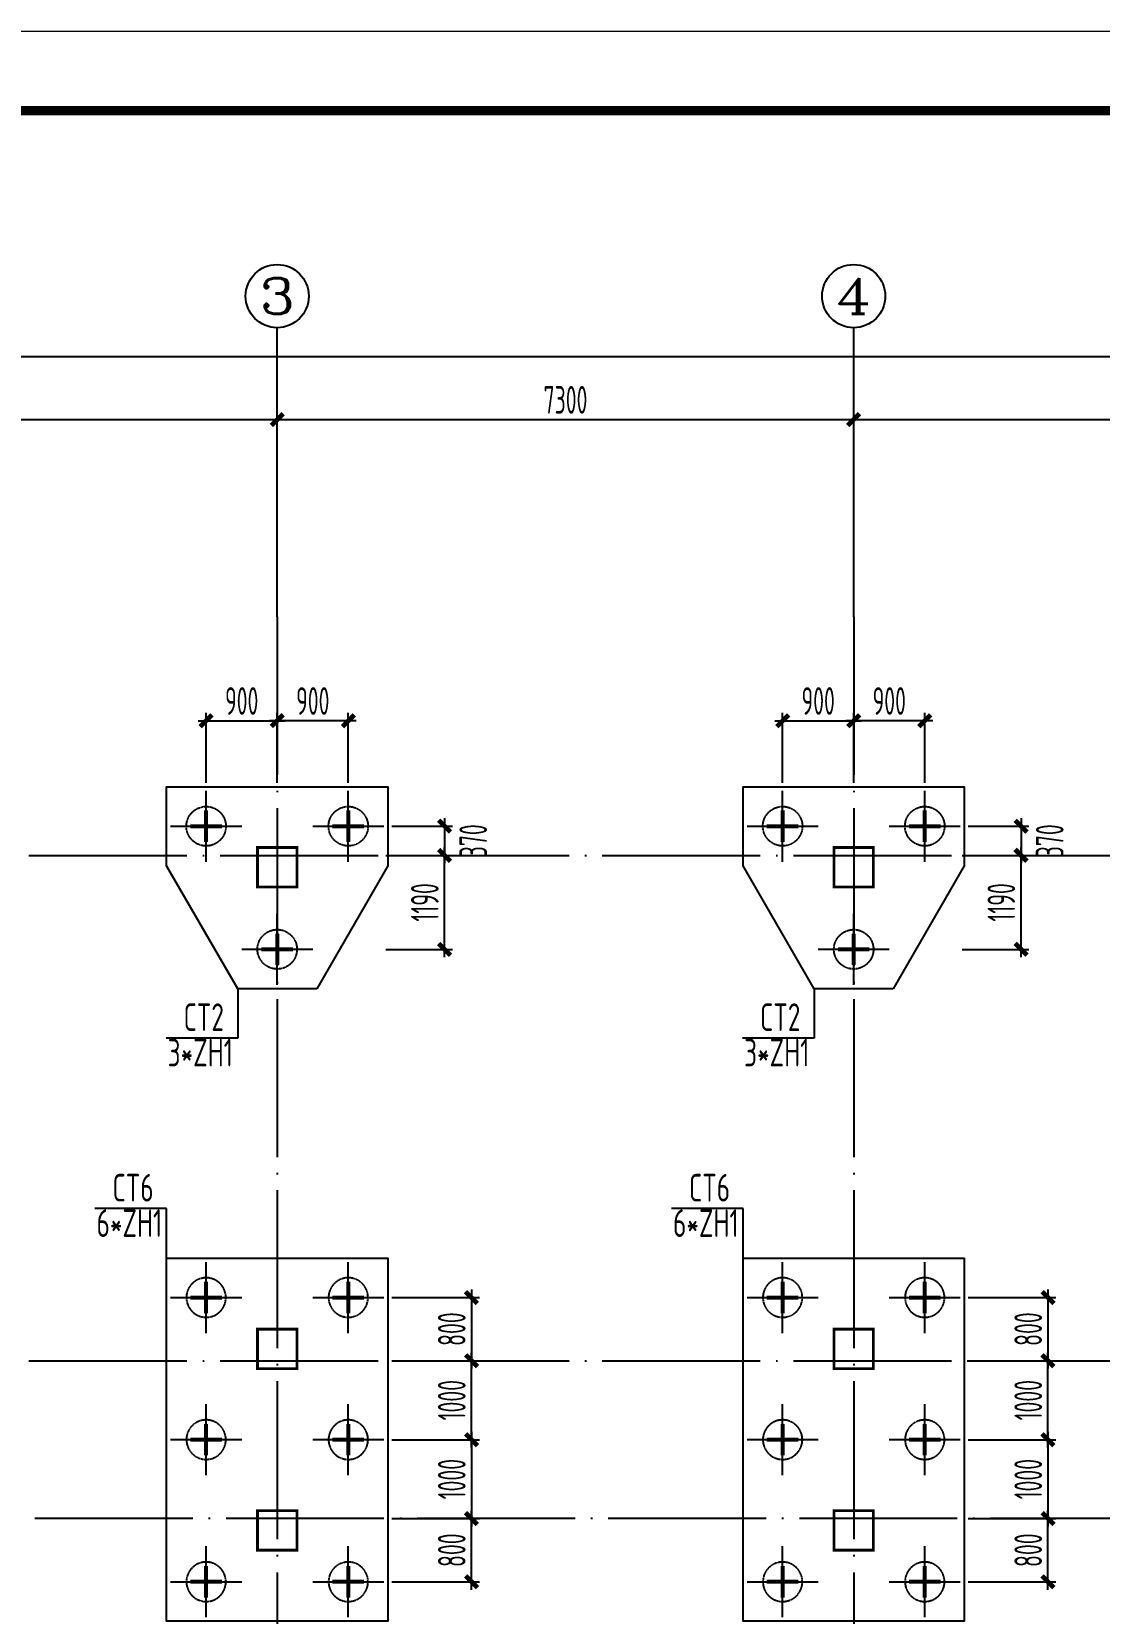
# Model space of a CAD drawing. Extents: x -472319 to -112444, y -516749 to -5704.
# Drawn here: x -408962 to -395442, y -156676 to -136643 of the extents above; entities that cross this region are included whole.
import ezdxf
from ezdxf.enums import TextEntityAlignment as Align

# ---------------------------------------------------------------- set-up
doc = ezdxf.new("R2010")
doc.units = 0
doc.header["$LTSCALE"] = 100
doc.header["$MEASUREMENT"] = 0
for name, pattern in [('CENTER', [2, 1.25, -0.25, 0.25, -0.25]), ('DASHED', [0.75, 0.5, -0.25]), ('DOTE', [2.42, 2, -0.2, 0.02, -0.2])]:
    doc.linetypes.add(name, pattern=pattern)
for name, color, linetype in [('AXIS', 3, 'Continuous'), ('AXIS_TEXT', 7, 'Continuous'), ('CT', 255, 'Continuous'), ('DOTE', 1, 'CENTER'), ('FRAME', 3, 'Continuous'), ('PILE_DASH', 9, 'DASHED'), ('填充', 8, 'Continuous'), ('柱', 2, 'Continuous'), ('桩线', 3, 'Continuous'), ('洞口边线', 7, 'Continuous')]:
    doc.layers.add(name, color=color, linetype=linetype)
doc.styles.add('_TCH_AXIS', font='COMPLEX', dxfattribs={"bigfont": 'GBCBIG'})
doc.styles.add('COMPLEX', font='COMPLEX')
doc.styles.add('HZ', font='tssdeng.shx', dxfattribs={"width": 0.6, "height": 350, "bigfont": 'a.shx'})
doc.styles.add('TSSD_Dimension', font='Tssdeng.shx', dxfattribs={"width": 0.7, "bigfont": 'hztxt.shx'})
doc.dimstyles.new('DIMN', dxfattribs={"dimtxt": 350, "dimasz": 150, "dimexe": 100, "dimexo": 100, "dimgap": 75, "dimtad": 1, "dimdec": 0, "dimzin": 0, "dimdsep": 46, "dimtxsty": 'HZ', "dimblk": 'ARCHTICK', "dimcen": 0.09, "dimdle": 100, "dimclrd": 3, "dimclre": 3, "dimclrt": 7, "dimazin": 2, "dimtfac": 1, "dimtdec": 0, "dimtmove": 2, "dimatfit": 3, "dimldrblk": 'ARCHTICK', "dimfxl": 1, "dimtolj": 1, "dimtzin": 0, "dimarcsym": 0})

# ---------------------------------------------------------------- blocks, each defined once
blk = doc.blocks.new('_ArchTick')
at = {"color": 0, "linetype": 'ByBlock', "const_width": 0.4}
blk.add_lwpolyline([(-0.5, -0.5), (0.5, 0.5)], dxfattribs=at)
blk = doc.blocks.new('*D149')
at = {"layer": 'AXIS', "color": 3, "lineweight": -2, "transparency": 16777216}
for p, q in [((-413252, -141556), (-405752, -141556)), ((-413152, -143956), (-413152, -141456)), ((-405852, -143956), (-405852, -141456))]:
    blk.add_line(p, q, dxfattribs=at)
at = {"layer": 'Defpoints', "color": 0, "transparency": 16777216}
for p in [(-405852, -141556), (-413152, -144056), (-405852, -144056)]:
    blk.add_point(p, dxfattribs=at)
at = {"layer": 'AXIS', "color": 3, "lineweight": -2, "transparency": 16777216, "xscale": 150, "yscale": 150, "zscale": 150, "rotation": 180}
blk.add_blockref('_ArchTick', (-413152, -141556), dxfattribs=at)
at = {"layer": 'AXIS', "color": 3, "lineweight": -2, "transparency": 16777216, "xscale": 150, "yscale": 150, "zscale": 150}
blk.add_blockref('_ArchTick', (-405852, -141556), dxfattribs=at)
at = {"layer": 'AXIS', "color": 7, "transparency": 16777216, "insert": (-409502, -141306), "char_height": 350, "attachment_point": 5, "style": 'HZ'}
blk.add_mtext('\\A1;7300', dxfattribs=at)
blk = doc.blocks.new('*D150')
at = {"layer": 'AXIS', "color": 3, "lineweight": -2, "transparency": 16777216}
for p, q in [((-405952, -141556), (-398452, -141556)), ((-405852, -143956), (-405852, -141456)), ((-398552, -143956), (-398552, -141456))]:
    blk.add_line(p, q, dxfattribs=at)
at = {"layer": 'Defpoints', "color": 0, "transparency": 16777216}
for p in [(-398552, -141556), (-405852, -144056), (-398552, -144056)]:
    blk.add_point(p, dxfattribs=at)
at = {"layer": 'AXIS', "color": 3, "lineweight": -2, "transparency": 16777216, "xscale": 150, "yscale": 150, "zscale": 150, "rotation": 180}
blk.add_blockref('_ArchTick', (-405852, -141556), dxfattribs=at)
at = {"layer": 'AXIS', "color": 3, "lineweight": -2, "transparency": 16777216, "xscale": 150, "yscale": 150, "zscale": 150}
blk.add_blockref('_ArchTick', (-398552, -141556), dxfattribs=at)
at = {"layer": 'AXIS', "color": 7, "transparency": 16777216, "insert": (-402202, -141306), "char_height": 350, "attachment_point": 5, "style": 'HZ'}
blk.add_mtext('\\A1;7300', dxfattribs=at)
blk = doc.blocks.new('*D151')
at = {"layer": 'AXIS', "color": 3, "lineweight": -2, "transparency": 16777216}
for p, q in [((-398652, -141556), (-391152, -141556)), ((-398552, -143956), (-398552, -141456)), ((-391252, -143956), (-391252, -141456))]:
    blk.add_line(p, q, dxfattribs=at)
at = {"layer": 'Defpoints', "color": 0, "transparency": 16777216}
for p in [(-391252, -141556), (-398552, -144056), (-391252, -144056)]:
    blk.add_point(p, dxfattribs=at)
at = {"layer": 'AXIS', "color": 3, "lineweight": -2, "transparency": 16777216, "xscale": 150, "yscale": 150, "zscale": 150, "rotation": 180}
blk.add_blockref('_ArchTick', (-398552, -141556), dxfattribs=at)
at = {"layer": 'AXIS', "color": 3, "lineweight": -2, "transparency": 16777216, "xscale": 150, "yscale": 150, "zscale": 150}
blk.add_blockref('_ArchTick', (-391252, -141556), dxfattribs=at)
at = {"layer": 'AXIS', "color": 7, "transparency": 16777216, "insert": (-394902, -141306), "char_height": 350, "attachment_point": 5, "style": 'HZ'}
blk.add_mtext('\\A1;7300', dxfattribs=at)
blk = doc.blocks.new('*D158')
at = {"layer": 'AXIS', "color": 3, "lineweight": -2, "transparency": 16777216}
for p, q in [((-416252, -140756), (-356252, -140756)), ((-416152, -143956), (-416152, -140656)), ((-356352, -143956), (-356352, -140656))]:
    blk.add_line(p, q, dxfattribs=at)
at = {"layer": 'Defpoints', "color": 0, "transparency": 16777216}
for p in [(-356352, -140756), (-416152, -144056), (-356352, -144056)]:
    blk.add_point(p, dxfattribs=at)
at = {"layer": 'AXIS', "color": 3, "lineweight": -2, "transparency": 16777216, "xscale": 150, "yscale": 150, "zscale": 150, "rotation": 180}
blk.add_blockref('_ArchTick', (-416152, -140756), dxfattribs=at)
at = {"layer": 'AXIS', "color": 3, "lineweight": -2, "transparency": 16777216, "xscale": 150, "yscale": 150, "zscale": 150}
blk.add_blockref('_ArchTick', (-356352, -140756), dxfattribs=at)
at = {"layer": 'AXIS', "color": 7, "transparency": 16777216, "insert": (-386252, -140506), "char_height": 350, "attachment_point": 5, "style": 'HZ'}
blk.add_mtext('\\A1;59800', dxfattribs=at)
blk = doc.blocks.new('_AXISO')
blk.add_circle((0, 0), 0.5)
at = {"layer": 'AXIS_TEXT', "style": 'COMPLEX', "width": 1.041667}
blk.add_attdef('A', text='', height=0.56, dxfattribs=at).set_placement((-0.25, -0.28), (0.25, -0.28), align=Align.FIT)
blk = doc.blocks.new('A$C75B14074')
at = {"layer": 'CT'}
blk.add_lwpolyline([(1900, 2559), (900, 2559), (0, 1000), (0, 0), (2800, 0), (2800, 1000), (1900, 2559)], dxfattribs=at)
at = {"layer": 'Defpoints', "ltscale": 0.5}
blk.add_point((1400, 1020), dxfattribs=at)
at = {"layer": 'PILE_DASH', "ltscale": 0.2}
for points in [[(1400, 2309, 1), (1400, 1809, 1)], [(500, 750, 1), (500, 250, 1)], [(2300, 750, 1), (2300, 250, 1)]]:
    blk.add_lwpolyline(points, format="xyb", close=True, dxfattribs=at)
at = {"layer": '桩线', "ltscale": 10}
for p, q in [((1400, 2509), (1400, 1609)), ((950, 2059), (1850, 2059)), ((500, 950), (500, 50)), ((2300, 950), (2300, 50)), ((50, 500), (950, 500)), ((1850, 500), (2750, 500))]:
    blk.add_line(p, q, dxfattribs=at)
at = {"layer": '桩线', "const_width": 50}
for points in [[(1400, 1859), (1400, 2259)], [(1600, 2059), (1200, 2059)], [(500, 300), (500, 700)], [(2300, 300), (2300, 700)], [(700, 500), (300, 500)], [(2500, 500), (2100, 500)]]:
    blk.add_lwpolyline(points, dxfattribs=at)
blk = doc.blocks.new('*D111')
at = {"layer": 'Defpoints', "color": 0, "transparency": 16777216}
for p in [(-404502, -146706), (-404502, -147076), (-403733, -147076)]:
    blk.add_point(p, dxfattribs=at)
at = {"layer": '填充', "color": 3, "lineweight": -2, "transparency": 16777216}
for p, q in [((-403733, -146606), (-403733, -147176)), ((-404402, -146706), (-403633, -146706)), ((-404402, -147076), (-403633, -147076))]:
    blk.add_line(p, q, dxfattribs=at)
at = {"layer": '填充', "color": 3, "lineweight": -2, "transparency": 16777216, "xscale": 150, "yscale": 150, "zscale": 150}
for p, rotation in [((-403733, -146706), 90), ((-403733, -147076), 270)]:
    blk.add_blockref('_ArchTick', p, dxfattribs=dict(at, rotation=rotation))
at = {"layer": '填充', "color": 7, "transparency": 16777216, "insert": (-403370, -146891), "char_height": 350, "attachment_point": 5, "rotation": 90, "style": 'HZ'}
blk.add_mtext('\\A1;370', dxfattribs=at)
blk = doc.blocks.new('*D112')
at = {"layer": 'Defpoints', "color": 0, "transparency": 16777216}
for p in [(-404578, -147076), (-403733, -147076), (-404578, -148266)]:
    blk.add_point(p, dxfattribs=at)
at = {"layer": '填充', "color": 3, "lineweight": -2, "transparency": 16777216}
for p, q in [((-403733, -148366), (-403733, -146976)), ((-404478, -147076), (-403633, -147076)), ((-404478, -148266), (-403633, -148266))]:
    blk.add_line(p, q, dxfattribs=at)
at = {"layer": '填充', "color": 3, "lineweight": -2, "transparency": 16777216, "xscale": 150, "yscale": 150, "zscale": 150}
for p, rotation in [((-403733, -147076), 90), ((-403733, -148266), 270)]:
    blk.add_blockref('_ArchTick', p, dxfattribs=dict(at, rotation=rotation))
at = {"layer": '填充', "color": 7, "transparency": 16777216, "insert": (-403983, -147671), "char_height": 350, "attachment_point": 5, "rotation": 90, "style": 'HZ'}
blk.add_mtext('\\A1;1190', dxfattribs=at)
blk = doc.blocks.new('*D113')
at = {"layer": 'Defpoints', "color": 0, "transparency": 16777216}
for p in [(-405852, -145370), (-405852, -146256), (-404952, -146256)]:
    blk.add_point(p, dxfattribs=at)
at = {"layer": '填充', "color": 3, "lineweight": -2, "transparency": 16777216}
for p, q in [((-404852, -145370), (-405952, -145370)), ((-405852, -146156), (-405852, -145270)), ((-404952, -146156), (-404952, -145270))]:
    blk.add_line(p, q, dxfattribs=at)
at = {"layer": '填充', "color": 3, "lineweight": -2, "transparency": 16777216, "xscale": 150, "yscale": 150, "zscale": 150, "rotation": 180}
blk.add_blockref('_ArchTick', (-405852, -145370), dxfattribs=at)
at = {"layer": '填充', "color": 3, "lineweight": -2, "transparency": 16777216, "xscale": 150, "yscale": 150, "zscale": 150}
blk.add_blockref('_ArchTick', (-404952, -145370), dxfattribs=at)
at = {"layer": '填充', "color": 7, "transparency": 16777216, "insert": (-405402, -145120), "char_height": 350, "attachment_point": 5, "style": 'HZ'}
blk.add_mtext('\\A1;900', dxfattribs=at)
blk = doc.blocks.new('*D114')
at = {"layer": 'Defpoints', "color": 0, "transparency": 16777216}
for p in [(-405852, -145370), (-406752, -146256), (-405852, -146256)]:
    blk.add_point(p, dxfattribs=at)
at = {"layer": '填充', "color": 3, "lineweight": -2, "transparency": 16777216}
for p, q in [((-406852, -145370), (-405752, -145370)), ((-406752, -146156), (-406752, -145270)), ((-405852, -146156), (-405852, -145270))]:
    blk.add_line(p, q, dxfattribs=at)
at = {"layer": '填充', "color": 3, "lineweight": -2, "transparency": 16777216, "xscale": 150, "yscale": 150, "zscale": 150, "rotation": 180}
blk.add_blockref('_ArchTick', (-406752, -145370), dxfattribs=at)
at = {"layer": '填充', "color": 3, "lineweight": -2, "transparency": 16777216, "xscale": 150, "yscale": 150, "zscale": 150}
blk.add_blockref('_ArchTick', (-405852, -145370), dxfattribs=at)
at = {"layer": '填充', "color": 7, "transparency": 16777216, "insert": (-406302, -145120), "char_height": 350, "attachment_point": 5, "style": 'HZ'}
blk.add_mtext('\\A1;900', dxfattribs=at)
blk = doc.blocks.new('*D115')
at = {"layer": 'Defpoints', "color": 0, "transparency": 16777216}
for p in [(-397202, -146706), (-397202, -147076), (-396433, -147076)]:
    blk.add_point(p, dxfattribs=at)
at = {"layer": '填充', "color": 3, "lineweight": -2, "transparency": 16777216}
for p, q in [((-396433, -146606), (-396433, -147176)), ((-397102, -146706), (-396333, -146706)), ((-397102, -147076), (-396333, -147076))]:
    blk.add_line(p, q, dxfattribs=at)
at = {"layer": '填充', "color": 3, "lineweight": -2, "transparency": 16777216, "xscale": 150, "yscale": 150, "zscale": 150}
for p, rotation in [((-396433, -146706), 90), ((-396433, -147076), 270)]:
    blk.add_blockref('_ArchTick', p, dxfattribs=dict(at, rotation=rotation))
at = {"layer": '填充', "color": 7, "transparency": 16777216, "insert": (-396070, -146891), "char_height": 350, "attachment_point": 5, "rotation": 90, "style": 'HZ'}
blk.add_mtext('\\A1;370', dxfattribs=at)
blk = doc.blocks.new('*D116')
at = {"layer": 'Defpoints', "color": 0, "transparency": 16777216}
for p in [(-397278, -147076), (-396433, -147076), (-397278, -148266)]:
    blk.add_point(p, dxfattribs=at)
at = {"layer": '填充', "color": 3, "lineweight": -2, "transparency": 16777216}
for p, q in [((-396433, -148366), (-396433, -146976)), ((-397178, -147076), (-396333, -147076)), ((-397178, -148266), (-396333, -148266))]:
    blk.add_line(p, q, dxfattribs=at)
at = {"layer": '填充', "color": 3, "lineweight": -2, "transparency": 16777216, "xscale": 150, "yscale": 150, "zscale": 150}
for p, rotation in [((-396433, -147076), 90), ((-396433, -148266), 270)]:
    blk.add_blockref('_ArchTick', p, dxfattribs=dict(at, rotation=rotation))
at = {"layer": '填充', "color": 7, "transparency": 16777216, "insert": (-396683, -147671), "char_height": 350, "attachment_point": 5, "rotation": 90, "style": 'HZ'}
blk.add_mtext('\\A1;1190', dxfattribs=at)
blk = doc.blocks.new('*D117')
at = {"layer": 'Defpoints', "color": 0, "transparency": 16777216}
for p in [(-398552, -145370), (-398552, -146256), (-397652, -146256)]:
    blk.add_point(p, dxfattribs=at)
at = {"layer": '填充', "color": 3, "lineweight": -2, "transparency": 16777216}
for p, q in [((-397552, -145370), (-398652, -145370)), ((-398552, -146156), (-398552, -145270)), ((-397652, -146156), (-397652, -145270))]:
    blk.add_line(p, q, dxfattribs=at)
at = {"layer": '填充', "color": 3, "lineweight": -2, "transparency": 16777216, "xscale": 150, "yscale": 150, "zscale": 150, "rotation": 180}
blk.add_blockref('_ArchTick', (-398552, -145370), dxfattribs=at)
at = {"layer": '填充', "color": 3, "lineweight": -2, "transparency": 16777216, "xscale": 150, "yscale": 150, "zscale": 150}
blk.add_blockref('_ArchTick', (-397652, -145370), dxfattribs=at)
at = {"layer": '填充', "color": 7, "transparency": 16777216, "insert": (-398102, -145120), "char_height": 350, "attachment_point": 5, "style": 'HZ'}
blk.add_mtext('\\A1;900', dxfattribs=at)
blk = doc.blocks.new('*D118')
at = {"layer": 'Defpoints', "color": 0, "transparency": 16777216}
for p in [(-398552, -145370), (-399452, -146256), (-398552, -146256)]:
    blk.add_point(p, dxfattribs=at)
at = {"layer": '填充', "color": 3, "lineweight": -2, "transparency": 16777216}
for p, q in [((-399552, -145370), (-398452, -145370)), ((-399452, -146156), (-399452, -145270)), ((-398552, -146156), (-398552, -145270))]:
    blk.add_line(p, q, dxfattribs=at)
at = {"layer": '填充', "color": 3, "lineweight": -2, "transparency": 16777216, "xscale": 150, "yscale": 150, "zscale": 150, "rotation": 180}
blk.add_blockref('_ArchTick', (-399452, -145370), dxfattribs=at)
at = {"layer": '填充', "color": 3, "lineweight": -2, "transparency": 16777216, "xscale": 150, "yscale": 150, "zscale": 150}
blk.add_blockref('_ArchTick', (-398552, -145370), dxfattribs=at)
at = {"layer": '填充', "color": 7, "transparency": 16777216, "insert": (-399002, -145120), "char_height": 350, "attachment_point": 5, "style": 'HZ'}
blk.add_mtext('\\A1;900', dxfattribs=at)
blk = doc.blocks.new('A$C28571D46')
at = {"layer": 'CT'}
blk.add_lwpolyline([(2800, 0), (0, 0), (0, 0), (0, 4600), (2800, 4600), (2800, 0), (2800, 0)], dxfattribs=at)
at = {"layer": 'Defpoints', "ltscale": 0.5}
blk.add_point((1400, 2300), dxfattribs=at)
at = {"layer": 'PILE_DASH', "ltscale": 0.2}
for points in [[(500, 3850, -1), (500, 4350, -1)], [(2300, 3850, -1), (2300, 4350, -1)], [(500, 2050, -1), (500, 2550, -1)], [(2300, 2050, -1), (2300, 2550, -1)], [(500, 250, -1), (500, 750, -1)], [(2300, 250, -1), (2300, 750, -1)]]:
    blk.add_lwpolyline(points, format="xyb", close=True, dxfattribs=at)
at = {"layer": '桩线', "ltscale": 10}
for p, q in [((500, 3650), (500, 4550)), ((2300, 3650), (2300, 4550)), ((50, 4100), (950, 4100)), ((1850, 4100), (2750, 4100)), ((500, 1850), (500, 2750)), ((2300, 1850), (2300, 2750)), ((50, 2300), (950, 2300)), ((1850, 2300), (2750, 2300)), ((500, 50), (500, 950)), ((2300, 50), (2300, 950)), ((50, 500), (950, 500)), ((1850, 500), (2750, 500))]:
    blk.add_line(p, q, dxfattribs=at)
at = {"layer": '桩线', "const_width": 50}
for points in [[(500, 4300), (500, 3900)], [(2300, 4300), (2300, 3900)], [(700, 4100), (300, 4100)], [(2500, 4100), (2100, 4100)], [(500, 2500), (500, 2100)], [(2300, 2500), (2300, 2100)], [(700, 2300), (300, 2300)], [(2500, 2300), (2100, 2300)], [(500, 700), (500, 300)], [(2300, 700), (2300, 300)], [(700, 500), (300, 500)], [(2500, 500), (2100, 500)]]:
    blk.add_lwpolyline(points, dxfattribs=at)
blk = doc.blocks.new('*D250')
at = {"layer": 'Defpoints', "color": 0, "transparency": 16777216}
for p in [(-404502, -155476), (-403392, -155476), (-404502, -156276)]:
    blk.add_point(p, dxfattribs=at)
at = {"layer": '填充', "color": 3, "lineweight": -2, "transparency": 16777216}
for p, q in [((-403392, -156376), (-403392, -155376)), ((-404402, -155476), (-403292, -155476)), ((-404402, -156276), (-403292, -156276))]:
    blk.add_line(p, q, dxfattribs=at)
at = {"layer": '填充', "color": 3, "lineweight": -2, "transparency": 16777216, "xscale": 150, "yscale": 150, "zscale": 150}
for p, rotation in [((-403392, -155476), 90), ((-403392, -156276), 270)]:
    blk.add_blockref('_ArchTick', p, dxfattribs=dict(at, rotation=rotation))
at = {"layer": '填充', "color": 7, "transparency": 16777216, "insert": (-403642, -155876), "char_height": 350, "attachment_point": 5, "rotation": 90, "style": 'HZ'}
blk.add_mtext('\\A1;800', dxfattribs=at)
blk = doc.blocks.new('*D16')
at = {"layer": 'Defpoints', "color": 0, "transparency": 16777216}
for p in [(-404502, -154476), (-404502, -155476), (-403392, -155476)]:
    blk.add_point(p, dxfattribs=at)
at = {"layer": '填充', "color": 3, "lineweight": -2, "transparency": 16777216}
for p, q in [((-403392, -154376), (-403392, -155576)), ((-404402, -154476), (-403292, -154476)), ((-404402, -155476), (-403292, -155476))]:
    blk.add_line(p, q, dxfattribs=at)
at = {"layer": '填充', "color": 3, "lineweight": -2, "transparency": 16777216, "xscale": 150, "yscale": 150, "zscale": 150}
for p, rotation in [((-403392, -154476), 90), ((-403392, -155476), 270)]:
    blk.add_blockref('_ArchTick', p, dxfattribs=dict(at, rotation=rotation))
at = {"layer": '填充', "color": 7, "transparency": 16777216, "insert": (-403642, -154976), "char_height": 350, "attachment_point": 5, "rotation": 90, "style": 'HZ'}
blk.add_mtext('\\A1;1000', dxfattribs=at)
blk = doc.blocks.new('*D251')
at = {"layer": 'Defpoints', "color": 0, "transparency": 16777216}
for p in [(-404502, -153476), (-403392, -153476), (-404502, -154476)]:
    blk.add_point(p, dxfattribs=at)
at = {"layer": '填充', "color": 3, "lineweight": -2, "transparency": 16777216}
for p, q in [((-403392, -154576), (-403392, -153376)), ((-404402, -153476), (-403292, -153476)), ((-404402, -154476), (-403292, -154476))]:
    blk.add_line(p, q, dxfattribs=at)
at = {"layer": '填充', "color": 3, "lineweight": -2, "transparency": 16777216, "xscale": 150, "yscale": 150, "zscale": 150}
for p, rotation in [((-403392, -153476), 90), ((-403392, -154476), 270)]:
    blk.add_blockref('_ArchTick', p, dxfattribs=dict(at, rotation=rotation))
at = {"layer": '填充', "color": 7, "transparency": 16777216, "insert": (-403642, -153976), "char_height": 350, "attachment_point": 5, "rotation": 90, "style": 'HZ'}
blk.add_mtext('\\A1;1000', dxfattribs=at)
blk = doc.blocks.new('*D17')
at = {"layer": 'Defpoints', "color": 0, "transparency": 16777216}
for p in [(-404502, -152676), (-404502, -153476), (-403392, -153476)]:
    blk.add_point(p, dxfattribs=at)
at = {"layer": '填充', "color": 3, "lineweight": -2, "transparency": 16777216}
for p, q in [((-403392, -152576), (-403392, -153576)), ((-404402, -152676), (-403292, -152676)), ((-404402, -153476), (-403292, -153476))]:
    blk.add_line(p, q, dxfattribs=at)
at = {"layer": '填充', "color": 3, "lineweight": -2, "transparency": 16777216, "xscale": 150, "yscale": 150, "zscale": 150}
for p, rotation in [((-403392, -152676), 90), ((-403392, -153476), 270)]:
    blk.add_blockref('_ArchTick', p, dxfattribs=dict(at, rotation=rotation))
at = {"layer": '填充', "color": 7, "transparency": 16777216, "insert": (-403642, -153076), "char_height": 350, "attachment_point": 5, "rotation": 90, "style": 'HZ'}
blk.add_mtext('\\A1;800', dxfattribs=at)
blk = doc.blocks.new('*D18')
at = {"layer": 'Defpoints', "color": 0, "transparency": 16777216}
for p in [(-397202, -155476), (-396092, -155476), (-397202, -156276)]:
    blk.add_point(p, dxfattribs=at)
at = {"layer": '填充', "color": 3, "lineweight": -2, "transparency": 16777216}
for p, q in [((-396092, -156376), (-396092, -155376)), ((-397102, -155476), (-395992, -155476)), ((-397102, -156276), (-395992, -156276))]:
    blk.add_line(p, q, dxfattribs=at)
at = {"layer": '填充', "color": 3, "lineweight": -2, "transparency": 16777216, "xscale": 150, "yscale": 150, "zscale": 150}
for p, rotation in [((-396092, -155476), 90), ((-396092, -156276), 270)]:
    blk.add_blockref('_ArchTick', p, dxfattribs=dict(at, rotation=rotation))
at = {"layer": '填充', "color": 7, "transparency": 16777216, "insert": (-396342, -155876), "char_height": 350, "attachment_point": 5, "rotation": 90, "style": 'HZ'}
blk.add_mtext('\\A1;800', dxfattribs=at)
blk = doc.blocks.new('*D19')
at = {"layer": 'Defpoints', "color": 0, "transparency": 16777216}
for p in [(-397202, -154476), (-397202, -155476), (-396092, -155476)]:
    blk.add_point(p, dxfattribs=at)
at = {"layer": '填充', "color": 3, "lineweight": -2, "transparency": 16777216}
for p, q in [((-396092, -154376), (-396092, -155576)), ((-397102, -154476), (-395992, -154476)), ((-397102, -155476), (-395992, -155476))]:
    blk.add_line(p, q, dxfattribs=at)
at = {"layer": '填充', "color": 3, "lineweight": -2, "transparency": 16777216, "xscale": 150, "yscale": 150, "zscale": 150}
for p, rotation in [((-396092, -154476), 90), ((-396092, -155476), 270)]:
    blk.add_blockref('_ArchTick', p, dxfattribs=dict(at, rotation=rotation))
at = {"layer": '填充', "color": 7, "transparency": 16777216, "insert": (-396342, -154976), "char_height": 350, "attachment_point": 5, "rotation": 90, "style": 'HZ'}
blk.add_mtext('\\A1;1000', dxfattribs=at)
blk = doc.blocks.new('*D20')
at = {"layer": 'Defpoints', "color": 0, "transparency": 16777216}
for p in [(-397202, -153476), (-396092, -153476), (-397202, -154476)]:
    blk.add_point(p, dxfattribs=at)
at = {"layer": '填充', "color": 3, "lineweight": -2, "transparency": 16777216}
for p, q in [((-396092, -154576), (-396092, -153376)), ((-397102, -153476), (-395992, -153476)), ((-397102, -154476), (-395992, -154476))]:
    blk.add_line(p, q, dxfattribs=at)
at = {"layer": '填充', "color": 3, "lineweight": -2, "transparency": 16777216, "xscale": 150, "yscale": 150, "zscale": 150}
for p, rotation in [((-396092, -153476), 90), ((-396092, -154476), 270)]:
    blk.add_blockref('_ArchTick', p, dxfattribs=dict(at, rotation=rotation))
at = {"layer": '填充', "color": 7, "transparency": 16777216, "insert": (-396342, -153976), "char_height": 350, "attachment_point": 5, "rotation": 90, "style": 'HZ'}
blk.add_mtext('\\A1;1000', dxfattribs=at)
blk = doc.blocks.new('*D21')
at = {"layer": 'Defpoints', "color": 0, "transparency": 16777216}
for p in [(-397202, -152676), (-397202, -153476), (-396092, -153476)]:
    blk.add_point(p, dxfattribs=at)
at = {"layer": '填充', "color": 3, "lineweight": -2, "transparency": 16777216}
for p, q in [((-396092, -152576), (-396092, -153576)), ((-397102, -152676), (-395992, -152676)), ((-397102, -153476), (-395992, -153476))]:
    blk.add_line(p, q, dxfattribs=at)
at = {"layer": '填充', "color": 3, "lineweight": -2, "transparency": 16777216, "xscale": 150, "yscale": 150, "zscale": 150}
for p, rotation in [((-396092, -152676), 90), ((-396092, -153476), 270)]:
    blk.add_blockref('_ArchTick', p, dxfattribs=dict(at, rotation=rotation))
at = {"layer": '填充', "color": 7, "transparency": 16777216, "insert": (-396342, -153076), "char_height": 350, "attachment_point": 5, "rotation": 90, "style": 'HZ'}
blk.add_mtext('\\A1;800', dxfattribs=at)

msp = doc.modelspace()

# ---------------------------------------------------------------- linework, layer by layer
at = {"layer": 'AXIS'}
for p, q in [((-405852.329, -144056.242), (-405852.329, -140391.947)), ((-398552.329, -144056.242), (-398552.329, -140391.947))]:
    msp.add_line(p, q, dxfattribs=at)
at = {"layer": 'DOTE', "linetype": 'DOTE', "ltscale": 10}
for p, q in [((-405852.329, -144056.242), (-405852.329, -163319.782)), ((-398552.329, -144056.242), (-398552.329, -163319.782)), ((-418675.647, -147075.89), (-353680.518, -147075.89)), ((-418675.647, -153475.89), (-353680.518, -153475.89)), ((-353680.518, -155475.89), (-418675.647, -155475.89))]:
    msp.add_line(p, q, dxfattribs=at)
at = {"layer": 'FRAME', "lineweight": 18}
msp.add_line((-321439.5, -136642.5), (-426539.5, -136642.5), dxfattribs=at)
at = {"layer": 'FRAME', "lineweight": 140}
msp.add_line((-322439.5, -137642.5), (-424039.5, -137642.5), dxfattribs=at)
at = {"layer": 'FRAME', "lineweight": 35, "const_width": 120}
msp.add_lwpolyline([(-322439.5, -195042.5), (-424039.5, -195042.5), (-424039.5, -137642.5), (-322439.5, -137642.5), (-322439.5, -195042.5)], dxfattribs=at)
at = {"layer": '柱', "const_width": 35}
for points in [[(-406102.329, -146975.89), (-405602.329, -146975.89), (-405602.329, -147475.89), (-406102.329, -147475.89)], [(-406102.329, -146975.89), (-405602.329, -146975.89), (-405602.329, -147475.89), (-406102.329, -147475.89)], [(-398802.329, -146975.89), (-398302.329, -146975.89), (-398302.329, -147475.89), (-398802.329, -147475.89)], [(-406102.329, -153075.89), (-405602.329, -153075.89), (-405602.329, -153575.89), (-406102.329, -153575.89)], [(-398802.329, -153075.89), (-398302.329, -153075.89), (-398302.329, -153575.89), (-398802.329, -153575.89)], [(-406102.329, -155875.89), (-405602.329, -155875.89), (-405602.329, -155375.89), (-406102.329, -155375.89)], [(-398802.329, -155875.89), (-398302.329, -155875.89), (-398302.329, -155375.89), (-398802.329, -155375.89)]]:
    msp.add_lwpolyline(points, close=True, dxfattribs=at)
at = {"layer": '洞口边线'}
for p, q in [((-406352.327, -148764.122), (-406352.327, -149390.033)), ((-399052.327, -148764.122), (-399052.327, -149390.033)), ((-406352.327, -149390.033), (-407259.783, -149390.033)), ((-399052.327, -149390.033), (-399959.783, -149390.033)), ((-407252.329, -151549.979), (-408159.784, -151549.979)), ((-407252.329, -152175.889), (-407252.329, -151549.979)), ((-399952.329, -151549.979), (-400859.784, -151549.979)), ((-399952.329, -152175.889), (-399952.329, -151549.979))]:
    msp.add_line(p, q, dxfattribs=at)

# ---------------------------------------------------------------- block references
at = {"layer": 'AXIS'}
ref = msp.add_blockref('_AXISO', (-405852.329, -139991.947), dxfattribs=dict(at, xscale=800, yscale=800, zscale=800))
ref.add_attrib('A', '3', dxfattribs={"layer": 'AXIS_TEXT', "height": 452.548, "style": '_TCH_AXIS', "width": 1.5}).set_placement((-406078.603, -140218.221), (-405626.054, -140218.221), align=Align.FIT)
ref = msp.add_blockref('_AXISO', (-398552.329, -139991.947), dxfattribs=dict(at, xscale=800, yscale=800, zscale=800))
ref.add_attrib('A', '4', dxfattribs={"layer": 'AXIS_TEXT', "height": 452.548, "style": '_TCH_AXIS', "width": 1.3125}).set_placement((-398778.603, -140218.221), (-398326.054, -140218.221), align=Align.FIT)
at = {"layer": '填充', "xscale": -1, "rotation": 180}
for p in [(-407252.331, -146206.274), (-399952.331, -146206.274)]:
    msp.add_blockref('A$C75B14074', p, dxfattribs=at)
at = {"layer": '填充'}
for p in [(-407252.325, -156775.89), (-399952.325, -156775.89)]:
    msp.add_blockref('A$C28571D46', p, dxfattribs=at)

# ---------------------------------------------------------------- texts
at = {"layer": '洞口边线', "style": 'TSSD_Dimension', "width": 0.7}
for s, p in [('CT2', (-407038.451, -149299.841)), ('CT2', (-399738.451, -149299.841)), ('3*ZH1', (-407240.265, -149748.374)), ('3*ZH1', (-399940.265, -149748.374)), ('CT6', (-407938.452, -151459.788)), ('CT6', (-400638.452, -151459.788)), ('6*ZH1', (-408140.266, -151908.32)), ('6*ZH1', (-400840.266, -151908.32))]:
    msp.add_text(s, height=350, dxfattribs=at).set_placement(p)

# ---------------------------------------------------------------- dimensions: what is measured, and where the dimension line sits
at = {"layer": 'AXIS'}
for p1, p2, distance, picture, middle in [((-416152.329, -144056.242), (-356352.329, -144056.242), 3300, '*D158', (-386252.329, -140506.242)), ((-413152.329, -144056.242), (-405852.329, -144056.242), 2500, '*D149', (-409502.329, -141306.242)), ((-405852.329, -144056.242), (-398552.329, -144056.242), 2500, '*D150', (-402202.329, -141306.242)), ((-398552.329, -144056.242), (-391252.329, -144056.242), 2500, '*D151', (-394902.329, -141306.242))]:
    dim = msp.add_aligned_dim(p1=p1, p2=p2, distance=distance, dimstyle='DIMN', dxfattribs=at)
    dim.commit()
    dim.dimension.update_dxf_attribs({"geometry": picture, "text_midpoint": middle})
at = {"layer": '填充'}
for base, p1, p2, picture, middle in [((-405852.329, -145370.039), (-406752.329, -146256.276), (-405852.329, -146256.276), '*D114', (-406302.329, -145120.039)), ((-405852.329, -145370.039), (-404952.329, -146256.276), (-405852.329, -146256.276), '*D113', (-405402.329, -145120.039)), ((-398552.329, -145370.039), (-399452.329, -146256.276), (-398552.329, -146256.276), '*D118', (-399002.329, -145120.039)), ((-398552.329, -145370.039), (-397652.329, -146256.276), (-398552.329, -146256.276), '*D117', (-398102.329, -145120.039))]:
    dim = msp.add_linear_dim(base=base, p1=p1, p2=p2, dimstyle='DIMN', dxfattribs=at)
    dim.commit()
    dim.dimension.update_dxf_attribs({"geometry": picture, "text_midpoint": middle})
for base, p1, p2, picture, middle in [((-403733.114, -147075.89), (-404502.329, -146706.276), (-404502.329, -147075.89), '*D111', (-403369.614, -146891.083)), ((-396433.114, -147075.89), (-397202.329, -146706.276), (-397202.329, -147075.89), '*D115', (-396069.614, -146891.083))]:
    dim = msp.add_linear_dim(base=base, p1=p1, p2=p2, angle=270, dimstyle='DIMN', dxfattribs=at)
    dim.commit()
    dim.dimension.update_dxf_attribs({"geometry": picture, "text_midpoint": middle, "dimtype": 160})
for base, p1, p2, angle, picture, middle in [((-403733.114, -147075.89), (-404578.327, -148266.121), (-404578.327, -147075.89), 270, '*D112', (-403983.114, -147671.006)), ((-396433.114, -147075.89), (-397278.327, -148266.121), (-397278.327, -147075.89), 270, '*D116', (-396683.114, -147671.006)), ((-403391.614, -153475.89), (-404502.329, -152675.889), (-404502.329, -153475.89), 90, '*D17', (-403641.614, -153075.89)), ((-396091.614, -153475.89), (-397202.329, -152675.889), (-397202.329, -153475.89), 90, '*D21', (-396341.614, -153075.89)), ((-403391.614, -153475.89), (-404502.329, -154475.889), (-404502.329, -153475.89), 90, '*D251', (-403641.614, -153975.89)), ((-396091.614, -153475.89), (-397202.329, -154475.889), (-397202.329, -153475.89), 90, '*D20', (-396341.614, -153975.89)), ((-403391.614, -155475.89), (-404502.329, -154475.889), (-404502.329, -155475.89), 90, '*D16', (-403641.614, -154975.89)), ((-396091.614, -155475.89), (-397202.329, -154475.889), (-397202.329, -155475.89), 90, '*D19', (-396341.614, -154975.89)), ((-403391.614, -155475.89), (-404502.329, -156275.889), (-404502.329, -155475.89), 90, '*D250', (-403641.614, -155875.89)), ((-396091.614, -155475.89), (-397202.329, -156275.889), (-397202.329, -155475.89), 90, '*D18', (-396341.614, -155875.89))]:
    dim = msp.add_linear_dim(base=base, p1=p1, p2=p2, angle=angle, dimstyle='DIMN', dxfattribs=at)
    dim.commit()
    dim.dimension.update_dxf_attribs({"geometry": picture, "text_midpoint": middle})

doc.saveas('drawing.dxf')
